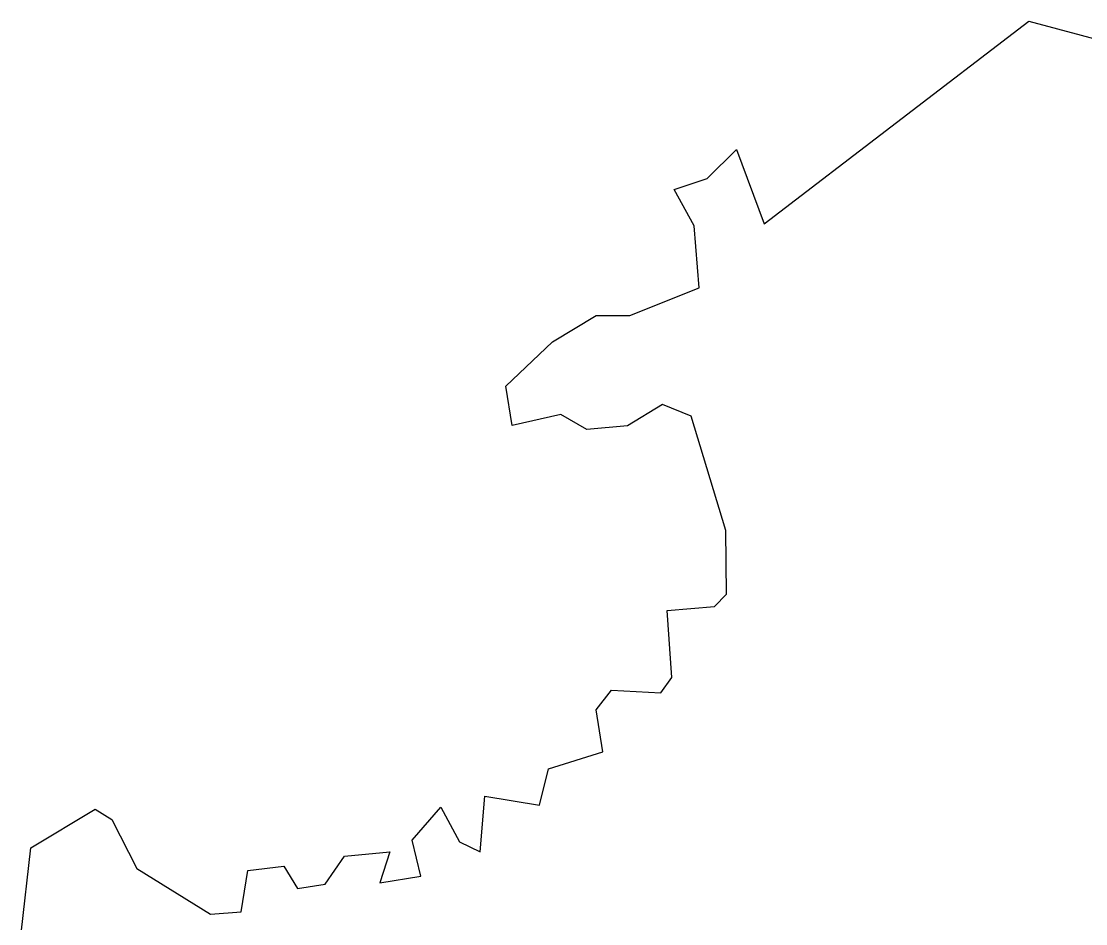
# Model space of a CAD drawing. Header units: metres. Extents: x 334693 to 340967, y 1773231 to 1777706.
# Drawn here: x 334843 to 336292, y 1776478 to 1777706 of the extents above; entities that cross this region are included whole.
import ezdxf

# ---------------------------------------------------------------- set-up
doc = ezdxf.new("R2010")
doc.units = ezdxf.units.M

msp = doc.modelspace()

# ---------------------------------------------------------------- linework, layer by layer
at = {"color": 3}
for p, q in [((335854.5, 1777430), (336214.7, 1777705.8)), ((336214.7, 1777705.8), (336362.9, 1777666.1)), ((335776.9, 1777491.8), (335816.5, 1777531.2)), ((335816.5, 1777531.2), (335854.5, 1777430)), ((335731.6, 1777476.9), (335776.9, 1777491.8)), ((335758.9, 1777427.5), (335731.6, 1777476.9)), ((335765.9, 1777342.9), (335758.9, 1777427.5)), ((335671.3, 1777305.5), (335765.9, 1777342.9)), ((335566.2, 1777269.7), (335625.8, 1777305.5)), ((335625.8, 1777305.5), (335671.3, 1777305.5)), ((335502.7, 1777209.3), (335566.2, 1777269.7)), ((335511.5, 1777155.6), (335502.7, 1777209.3)), ((335715.7, 1777184.4), (335668.5, 1777155)), ((335755.1, 1777168.2), (335715.7, 1777184.4)), ((335577.5, 1777170.7), (335511.5, 1777155.6)), ((335612.8, 1777150.4), (335577.5, 1777170.7)), ((335802.1, 1777012.7), (335755.1, 1777168.2)), ((335668.5, 1777155), (335612.8, 1777150.4)), ((335802.8, 1776925.9), (335802.1, 1777012.7)), ((335786.6, 1776909.4), (335802.8, 1776925.9)), ((335722.4, 1776903.9), (335786.6, 1776909.4)), ((335728.8, 1776812.9), (335722.4, 1776903.9)), ((335713.6, 1776791.8), (335728.8, 1776812.9)), ((335625.7, 1776768.6), (335646.4, 1776795.3)), ((335646.4, 1776795.3), (335713.6, 1776791.8)), ((335634.6, 1776711.3), (335625.7, 1776768.6)), ((335560.7, 1776688.2), (335634.6, 1776711.3)), ((335548.5, 1776639.1), (335560.7, 1776688.2)), ((335467.9, 1776575.3), (335474.2, 1776651)), ((335474.2, 1776651), (335548.5, 1776639.1)), ((334856.2, 1776580.8), (334943.8, 1776633.4)), ((334943.8, 1776633.4), (334966.4, 1776619.6)), ((335375.4, 1776591.2), (335414.1, 1776636.4)), ((335414.1, 1776636.4), (335439.7, 1776589.1)), ((334966.4, 1776619.6), (335000.6, 1776552.8)), ((335387, 1776542.4), (335375.4, 1776591.2)), ((335439.7, 1776589.1), (335467.9, 1776575.3)), ((334843.3, 1776464.5), (334856.2, 1776580.8)), ((335257, 1776531.4), (335283.2, 1776569.4)), ((335283.2, 1776569.4), (335344.7, 1776575.6)), ((335344.7, 1776575.6), (335331.1, 1776533.4)), ((335151.8, 1776549.9), (335200.8, 1776556)), ((335200.8, 1776556), (335219.2, 1776525.4)), ((335000.6, 1776552.8), (335100.6, 1776490.7)), ((335142.6, 1776493.9), (335151.8, 1776549.9)), ((335331.1, 1776533.4), (335387, 1776542.4)), ((335219.2, 1776525.4), (335257, 1776531.4)), ((335100.6, 1776490.7), (335142.6, 1776493.9))]:
    msp.add_line(p, q, dxfattribs=at)

doc.saveas('drawing.dxf')
